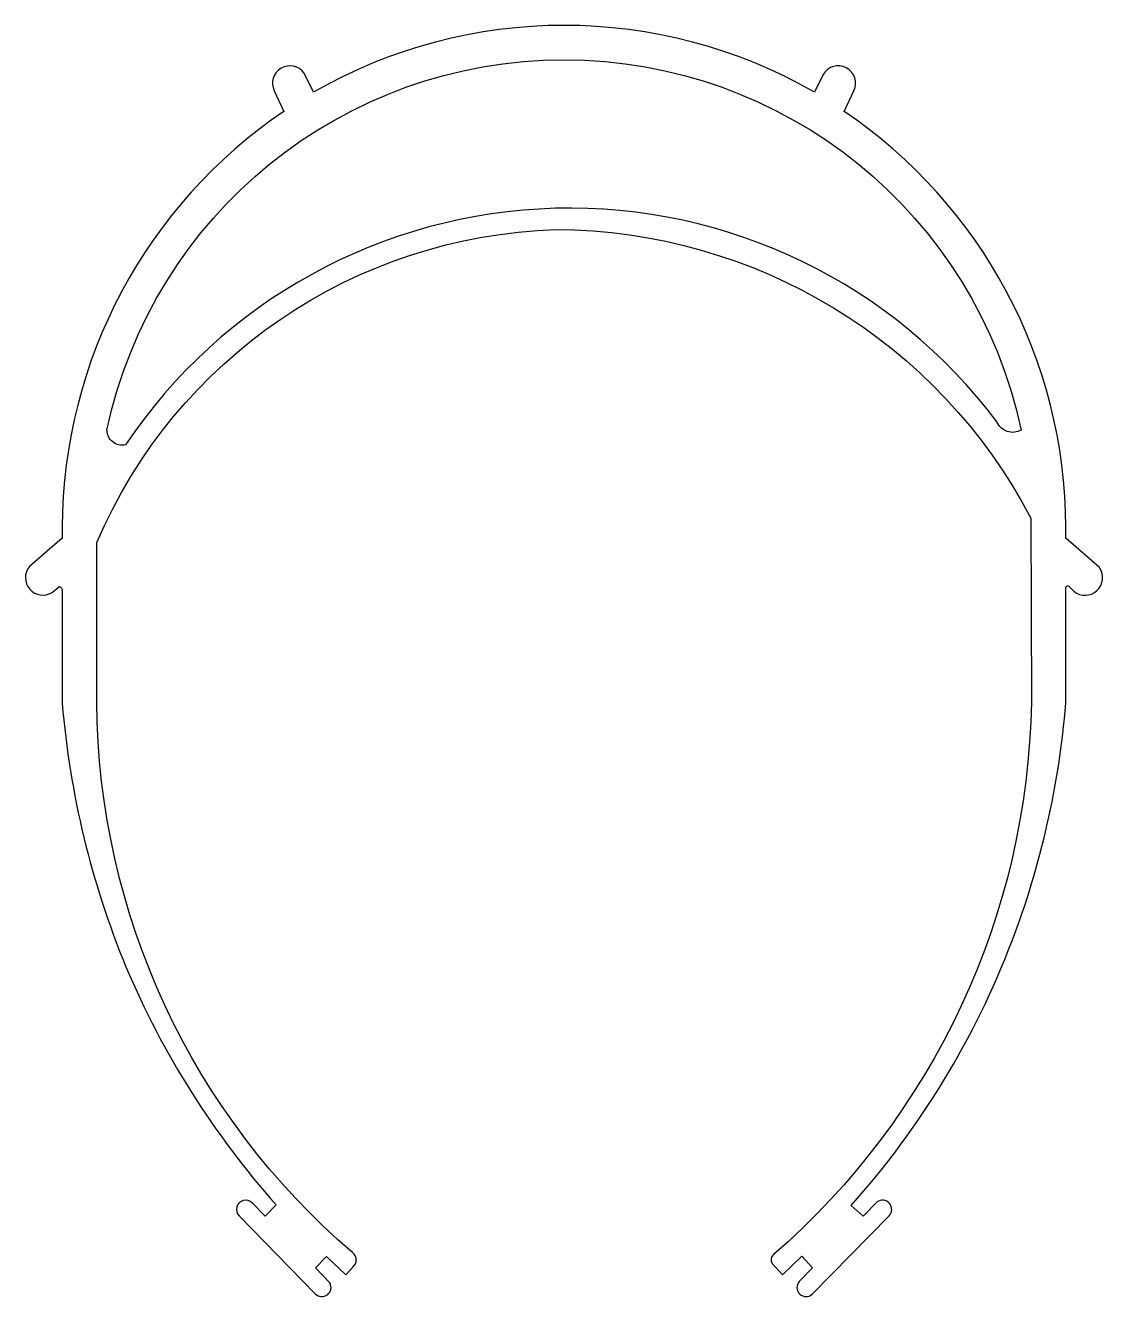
# Model space of a CAD drawing. Header units: millimetres. Extents: x 2151 to 2305, y 1404 to 1586.
import ezdxf

# ---------------------------------------------------------------- set-up
doc = ezdxf.new("R2010")
doc.units = ezdxf.units.MM
doc.layers.add('laser', color=40, linetype='Continuous')

msp = doc.modelspace()

# ---------------------------------------------------------------- linework, layer by layer
at = {"layer": 'laser'}
msp.add_lwpolyline([(2300.19, 1512.77), (2300.19, 1514.32, 0.248322), (2268.45, 1573.81), (2269.86, 1576.76, 0.961135), (2265.45, 1579.09), (2264.22, 1576.55, 0.266725), (2192.53, 1576.55), (2191.19, 1579.27, 0.917545), (2186.89, 1576.76), (2188.3, 1573.81, 0.247978), (2156.56, 1514.32), (2156.56, 1512.77), (2151.87, 1508.7, 0.848583), (2155.11, 1504.98), (2156.12, 1505.82, -0.392714), (2156.56, 1505.21), (2156.56, 1489.14, 0.076706), (2165.68, 1451.41, 0.081298), (2187.19, 1417.36), (2185.59, 1415.76), (2183.74, 1417.65, 1.004134), (2181.87, 1415.8), (2192.78, 1404.65, 0.875151), (2194.87, 1406.22), (2192.82, 1408.39), (2194.38, 1409.98), (2197.13, 1407.37), (2198.13, 1408.48, 0.514201), (2198.1, 1410.55, -0.217078), (2161.5, 1489.26), (2161.5, 1512.12, -0.291601), (2227.21, 1556.9, -0.278099), (2295.18, 1515.62), (2295.25, 1489.26, -0.212865), (2258.35, 1410.27, 0.394605), (2258.16, 1408.98), (2259.62, 1407.37), (2262.42, 1410.03), (2263.93, 1408.39), (2262.01, 1406.41, 0.926324), (2263.9, 1404.59), (2274.89, 1415.8, 0.916321), (2273.18, 1417.8), (2271.16, 1415.76), (2269.46, 1417.28, 0.091239), (2292.46, 1455.05, 0.070289), (2300.19, 1489.14), (2300.19, 1505.75, -0.589752), (2300.6, 1505.87), (2301.33, 1505.16, 0.871096), (2305, 1508.54)], format="xyb", close=True, dxfattribs=at)
msp.add_lwpolyline([(2162.96, 1528.22, -0.809784), (2293.79, 1528.22, -0.450839), (2290.33, 1529.38, 0.516371), (2165.63, 1526.11, -0.479379), (2162.96, 1528.22)], format="xyb", dxfattribs=at)

doc.saveas('drawing.dxf')
